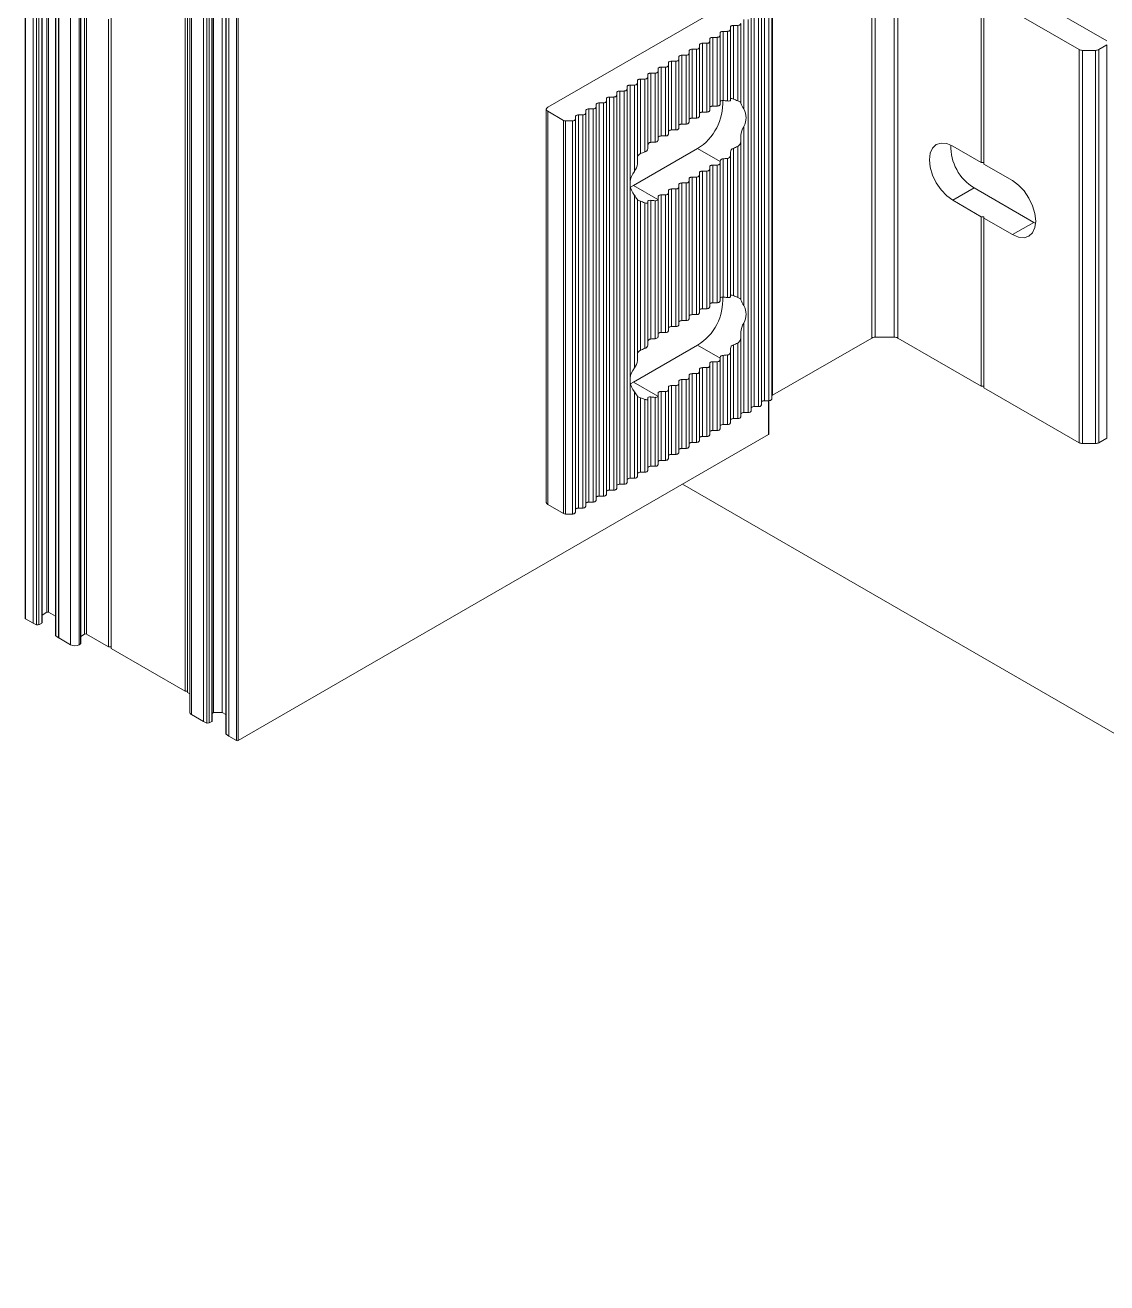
# Model space of a CAD drawing. Header units: millimetres. Extents: x 39 to 459, y 26 to 647.
# Drawn here: x 173.223 to 175.919, y 229.614 to 232.748 of the extents above; entities that cross this region are included whole.
import ezdxf

# ---------------------------------------------------------------- set-up
doc = ezdxf.new("R2010")
doc.units = ezdxf.units.MM
doc.layers.add('ANTET', color=7, linetype='Continuous')

# ---------------------------------------------------------------- blocks, each defined once
blk = doc.blocks.new('Kayıt Montajı')
at = {"color": 7, "linetype": 'Continuous', "lineweight": 15}
for p, q in [((11308.7928, 2138.2372), (11308.7928, 2113.496)), ((11308.7937, 2138.236), (11308.7937, 2113.4948)), ((11308.8467, 2138.2519), (11308.8467, 2113.5107)), ((11308.851, 2138.2519), (11308.851, 2113.5107)), ((11308.8128, 2138.2249), (11308.8128, 2113.4838)), ((11308.813, 2138.2248), (11308.813, 2113.4837)), ((11308.8211, 2138.2209), (11308.8211, 2113.4797)), ((11308.8272, 2138.221), (11308.8272, 2113.4798)), ((11308.834, 2138.2249), (11308.834, 2113.4838)), ((11308.8349, 2113.485), (11308.8349, 2138.2262)), ((11308.8683, 2138.1947), (11308.8683, 2113.4535)), ((11308.8694, 2138.193), (11308.8694, 2113.4519)), ((11308.8762, 2138.1883), (11308.8762, 2113.4471)), ((11308.8764, 2138.1882), (11308.8764, 2113.447)), ((11308.9061, 2138.1711), (11308.9061, 2113.4299)), ((11309.1914, 2138.0553), (11309.1914, 2113.3141)), ((11309.1978, 2138.0517), (11309.1978, 2113.3105)), ((11309.2029, 2138.0033), (11309.2029, 2113.2621)), ((11309.2073, 2137.9972), (11309.2073, 2113.256)), ((11309.237, 2137.98), (11309.237, 2113.2388)), ((11309.2372, 2137.9799), (11309.2372, 2113.2387)), ((11309.2582, 2137.98), (11309.2582, 2113.2388)), ((11309.2591, 2113.2401), (11309.2591, 2137.9812)), ((11309.2625, 2138.0021), (11309.2625, 2113.2609)), ((11309.2837, 2138.0021), (11309.2837, 2113.2609)), ((11309.2454, 2137.976), (11309.2454, 2113.2348)), ((11309.2515, 2137.9761), (11309.2515, 2113.2349)), ((11309.2926, 2137.9498), (11309.2926, 2113.2086)), ((11309.2936, 2137.9481), (11309.2936, 2113.2069)), ((11309.3005, 2137.9434), (11309.3005, 2113.2022)), ((11309.3007, 2137.9433), (11309.3007, 2113.2021)), ((11309.3198, 2137.9323), (11309.3198, 2113.1911)), ((11309.324, 2137.9323), (11309.324, 2113.1911)), ((11310.9387, 2115.2521), (11311.4888, 2114.9345)), ((11310.8574, 2115.2092), (11310.0951, 2114.7692)), ((11310.9027, 2115.1742), (11310.9027, 2114.1943)), ((11310.9112, 2115.1762), (11310.9112, 2114.1963)), ((11310.9591, 2115.1762), (11310.9591, 2114.1963)), ((11310.9676, 2115.1742), (11310.9676, 2114.1943)), ((11311.1759, 2115.0539), (11311.1759, 2114.6313)), ((11311.1823, 2115.0502), (11311.4195, 2114.9133)), ((11311.1823, 2115.0502), (11311.1823, 2114.6277)), ((11308.9314, 2113.4329), (11308.9314, 2115.0118)), ((11310.6095, 2115.0031), (11310.6095, 2114.0233)), ((11310.6203, 2115.0031), (11310.6203, 2114.0233)), ((11310.6278, 2115.0074), (11310.6278, 2114.0276)), ((11310.6353, 2115.018), (11310.6353, 2114.0381)), ((11310.646, 2115.018), (11310.646, 2114.0381)), ((11310.6535, 2115.0223), (11310.6535, 2114.0425)), ((11310.6557, 2115.0316), (11310.6557, 2114.0517)), ((11309.0005, 2114.9885), (11309.0005, 2113.4244)), ((11309.0069, 2114.9919), (11309.0069, 2113.4207)), ((11310.558, 2114.9734), (11310.5687, 2114.9734)), ((11310.558, 2114.9734), (11310.558, 2114.7898)), ((11310.5687, 2114.9734), (11310.5687, 2114.7853)), ((11310.5762, 2114.9777), (11310.5762, 2114.7812)), ((11310.5837, 2114.9882), (11310.5837, 2114.7654)), ((11310.5945, 2114.9882), (11310.5945, 2114.0084)), ((11310.602, 2114.9926), (11310.602, 2114.0127)), ((11310.5065, 2114.9436), (11310.5172, 2114.9436)), ((11310.5065, 2114.9436), (11310.5065, 2114.7722)), ((11310.5172, 2114.9436), (11310.5172, 2114.7722)), ((11310.5247, 2114.948), (11310.5247, 2114.9542)), ((11310.5247, 2114.948), (11310.5247, 2114.7765)), ((11310.5322, 2114.9585), (11310.543, 2114.9585)), ((11310.5322, 2114.9585), (11310.5322, 2114.7863)), ((11310.543, 2114.9585), (11310.543, 2114.7851)), ((11310.5505, 2114.9628), (11310.5505, 2114.969)), ((11310.5505, 2114.9628), (11310.5505, 2114.7868)), ((11310.4475, 2114.9034), (11310.4475, 2114.9096)), ((11310.455, 2114.9139), (11310.4657, 2114.9139)), ((11310.455, 2114.9139), (11310.455, 2114.7424)), ((11310.4657, 2114.9139), (11310.4657, 2114.7424)), ((11310.4732, 2114.9182), (11310.4732, 2114.9244)), ((11310.4732, 2114.9182), (11310.4732, 2114.7467)), ((11310.4807, 2114.9288), (11310.4915, 2114.9288)), ((11310.4807, 2114.9288), (11310.4807, 2114.7573)), ((11310.4915, 2114.9288), (11310.4915, 2114.7573)), ((11310.499, 2114.9331), (11310.499, 2114.9393)), ((11310.499, 2114.9331), (11310.499, 2114.7616)), ((11311.4195, 2114.9133), (11311.4195, 2113.9334)), ((11311.428, 2114.9112), (11311.4605, 2114.9112)), ((11311.428, 2114.9112), (11311.428, 2113.9314)), ((11311.4605, 2114.9112), (11311.4605, 2113.9314)), ((11311.469, 2114.9133), (11311.4888, 2114.9247)), ((11311.469, 2114.9133), (11311.469, 2113.9334)), ((11311.4888, 2114.9247), (11311.4888, 2113.9449)), ((11310.3959, 2114.8736), (11310.3959, 2114.8798)), ((11310.4034, 2114.8842), (11310.4142, 2114.8842)), ((11310.4034, 2114.8842), (11310.4034, 2114.7127)), ((11310.4142, 2114.8842), (11310.4142, 2114.7127)), ((11310.4217, 2114.8885), (11310.4217, 2114.8947)), ((11310.4217, 2114.8885), (11310.4217, 2114.717)), ((11310.4292, 2114.899), (11310.44, 2114.899)), ((11310.4292, 2114.899), (11310.4292, 2114.7275)), ((11310.44, 2114.899), (11310.44, 2114.7275)), ((11310.4475, 2114.9034), (11310.4475, 2114.7319)), ((11310.3444, 2114.8439), (11310.3444, 2114.8501)), ((11310.3519, 2114.8544), (11310.3627, 2114.8544)), ((11310.3519, 2114.8544), (11310.3519, 2114.6816)), ((11310.3627, 2114.8544), (11310.3627, 2114.6825)), ((11310.3702, 2114.8587), (11310.3702, 2114.865)), ((11310.3702, 2114.8587), (11310.3702, 2114.6873)), ((11310.3777, 2114.8693), (11310.3884, 2114.8693)), ((11310.3777, 2114.8693), (11310.3777, 2114.6978)), ((11310.3884, 2114.8693), (11310.3884, 2114.6978)), ((11310.3959, 2114.8736), (11310.3959, 2114.7021)), ((11310.2929, 2114.8141), (11310.2929, 2114.8203)), ((11310.2929, 2114.8141), (11310.2929, 2113.8343)), ((11310.3004, 2114.8247), (11310.3112, 2114.8247)), ((11310.3004, 2114.8247), (11310.3004, 2114.5839)), ((11310.3112, 2114.8247), (11310.3112, 2114.6096)), ((11310.3187, 2114.829), (11310.3187, 2114.8352)), ((11310.3187, 2114.829), (11310.3187, 2114.6285)), ((11310.3262, 2114.8395), (11310.3369, 2114.8395)), ((11310.3262, 2114.8395), (11310.3262, 2114.6537)), ((11310.3369, 2114.8395), (11310.3369, 2114.6578)), ((11310.3444, 2114.8439), (11310.3444, 2114.6665)), ((11310.2414, 2114.7844), (11310.2414, 2114.7906)), ((11310.2414, 2114.7844), (11310.2414, 2113.8045)), ((11310.2489, 2114.7949), (11310.2597, 2114.7949)), ((11310.2489, 2114.7949), (11310.2489, 2113.8151)), ((11310.2597, 2114.7949), (11310.2597, 2113.8151)), ((11310.2672, 2114.7993), (11310.2672, 2114.8055)), ((11310.2672, 2114.7993), (11310.2672, 2113.8194)), ((11310.2747, 2114.8098), (11310.2854, 2114.8098)), ((11310.2747, 2114.8098), (11310.2747, 2113.83)), ((11310.2854, 2114.8098), (11310.2854, 2113.83)), ((11310.0916, 2114.7643), (11310.0916, 2113.7844)), ((11310.0951, 2114.7594), (11310.1344, 2114.7367)), ((11310.0951, 2114.7594), (11310.0951, 2113.7795)), ((11310.1899, 2114.7547), (11310.1899, 2114.7609)), ((11310.1899, 2114.7547), (11310.1899, 2113.7748)), ((11310.1974, 2114.7652), (11310.2081, 2114.7652)), ((11310.1974, 2114.7652), (11310.1974, 2113.7853)), ((11310.2081, 2114.7652), (11310.2081, 2113.7853)), ((11310.2156, 2114.7695), (11310.2156, 2114.7757)), ((11310.2156, 2114.7695), (11310.2156, 2113.7897)), ((11310.2231, 2114.7801), (11310.2339, 2114.7801)), ((11310.2231, 2114.7801), (11310.2231, 2113.8002)), ((11310.2339, 2114.7801), (11310.2339, 2113.8002)), ((11310.4915, 2114.7573), (11310.4807, 2114.7573)), ((11310.5172, 2114.7722), (11310.5065, 2114.7722)), ((11310.5762, 2114.7812), (11310.5762, 2114.7793)), ((11310.1344, 2114.7367), (11310.1344, 2113.7569)), ((11310.1397, 2114.7355), (11310.1566, 2114.7355)), ((11310.1397, 2114.7355), (11310.1397, 2113.7556)), ((11310.1566, 2114.7355), (11310.1566, 2113.7556)), ((11310.1641, 2114.7398), (11310.1641, 2114.746)), ((11310.1641, 2114.7398), (11310.1641, 2113.7599)), ((11310.1716, 2114.7503), (11310.1824, 2114.7503)), ((11310.1716, 2114.7503), (11310.1716, 2113.7705)), ((11310.1824, 2114.7503), (11310.1824, 2113.7705)), ((11310.44, 2114.7275), (11310.4292, 2114.7275)), ((11310.4657, 2114.7424), (11310.455, 2114.7424)), ((11310.5837, 2114.7212), (11310.5837, 2114.2754)), ((11310.3884, 2114.6978), (11310.3777, 2114.6978)), ((11310.4142, 2114.7127), (11310.4034, 2114.7127)), ((11310.5762, 2114.6986), (11310.5762, 2114.6842)), ((11310.4685, 2114.6663), (11310.3094, 2114.5744)), ((11310.5247, 2114.6338), (11310.4685, 2114.6663)), ((11310.558, 2114.667), (11310.558, 2114.2999)), ((11310.5687, 2114.6715), (11310.5687, 2114.2953)), ((11310.5762, 2114.6842), (11310.5762, 2114.2913)), ((11311.1049, 2114.6724), (11311.1759, 2114.6313)), ((11310.5247, 2114.6338), (11310.5247, 2114.6295)), ((11310.5247, 2114.6295), (11310.5247, 2114.2866)), ((11310.5322, 2114.6408), (11310.5322, 2114.2963)), ((11310.543, 2114.642), (11310.543, 2114.2952)), ((11310.5505, 2114.6489), (11310.5505, 2114.2969)), ((11311.1759, 2114.6313), (11311.1823, 2114.6313)), ((11311.1823, 2114.6277), (11311.2534, 2114.5866)), ((11310.4657, 2114.5954), (11310.455, 2114.5954)), ((11310.455, 2114.5954), (11310.455, 2114.2525)), ((11310.4657, 2114.5954), (11310.4657, 2114.2525)), ((11310.4732, 2114.606), (11310.4732, 2114.5998)), ((11310.4732, 2114.5998), (11310.4732, 2114.2568)), ((11310.4915, 2114.6103), (11310.4807, 2114.6103)), ((11310.4807, 2114.6103), (11310.4807, 2114.2674)), ((11310.4915, 2114.6103), (11310.4915, 2114.2674)), ((11310.499, 2114.6208), (11310.499, 2114.6146)), ((11310.499, 2114.6146), (11310.499, 2114.2717)), ((11310.5172, 2114.6252), (11310.5065, 2114.6252)), ((11310.5065, 2114.6252), (11310.5065, 2114.2822)), ((11310.5172, 2114.6252), (11310.5172, 2114.2822)), ((11310.3004, 2114.5755), (11310.3004, 2114.094)), ((11310.3094, 2114.5744), (11310.3012, 2114.5703)), ((11310.37, 2114.5394), (11310.3094, 2114.5744)), ((11310.4142, 2114.5657), (11310.4034, 2114.5657)), ((11310.4034, 2114.5657), (11310.4034, 2114.2228)), ((11310.4142, 2114.5657), (11310.4142, 2114.2228)), ((11310.4217, 2114.5762), (11310.4217, 2114.57)), ((11310.4217, 2114.57), (11310.4217, 2114.2271)), ((11310.44, 2114.5806), (11310.4292, 2114.5806)), ((11310.4292, 2114.5806), (11310.4292, 2114.2376)), ((11310.44, 2114.5806), (11310.44, 2114.2376)), ((11310.4475, 2114.5911), (11310.4475, 2114.5849)), ((11310.4475, 2114.5849), (11310.4475, 2114.242)), ((11311.1579, 2114.5683), (11311.1049, 2114.5376)), ((11311.3064, 2114.4825), (11311.1579, 2114.5683)), ((11310.3112, 2114.5499), (11310.3112, 2114.1196)), ((11310.3187, 2114.5396), (11310.3187, 2114.1386)), ((11310.3262, 2114.5354), (11310.3262, 2114.1638)), ((11310.3444, 2114.5352), (11310.3444, 2114.5313)), ((11310.3519, 2114.5373), (11310.3519, 2114.1917)), ((11310.3627, 2114.5364), (11310.3627, 2114.1926)), ((11310.3702, 2114.5465), (11310.3702, 2114.5403)), ((11310.3702, 2114.5403), (11310.3702, 2114.1973)), ((11310.3884, 2114.5508), (11310.3777, 2114.5508)), ((11310.3777, 2114.5508), (11310.3777, 2114.2079)), ((11310.3884, 2114.5508), (11310.3884, 2114.2079)), ((11310.3959, 2114.5614), (11310.3959, 2114.5552)), ((11310.3959, 2114.5552), (11310.3959, 2114.2122)), ((11311.1049, 2114.5376), (11311.1759, 2114.4966)), ((11310.3369, 2114.5313), (11310.3369, 2114.1679)), ((11310.3444, 2114.5313), (11310.3444, 2114.1766)), ((11311.1759, 2114.4966), (11311.1759, 2114.0741)), ((11311.1759, 2114.4966), (11311.1823, 2114.4966)), ((11311.1823, 2114.4929), (11311.1823, 2114.4966)), ((11311.1823, 2114.4929), (11311.1823, 2114.0704)), ((11311.1823, 2114.4929), (11311.2534, 2114.4519)), ((11311.3064, 2114.4825), (11311.2534, 2114.4519)), ((11311.3115, 2114.4799), (11311.3064, 2114.4825)), ((11310.5172, 2114.2822), (11310.5065, 2114.2822)), ((11310.5762, 2114.2894), (11310.5762, 2114.2913)), ((11310.4657, 2114.2525), (11310.455, 2114.2525)), ((11310.4915, 2114.2674), (11310.4807, 2114.2674)), ((11310.4142, 2114.2228), (11310.4034, 2114.2228)), ((11310.44, 2114.2376), (11310.4292, 2114.2376)), ((11310.5837, 2114.2313), (11310.5837, 2114.0084)), ((11310.3884, 2114.2079), (11310.3777, 2114.2079)), ((11310.5762, 2114.1943), (11310.5762, 2114.2087)), ((11310.5762, 2114.1943), (11310.5762, 2113.9978)), ((11310.9027, 2114.1943), (11310.6557, 2114.0517)), ((11310.9112, 2114.1963), (11310.9591, 2114.1963)), ((11310.9676, 2114.1943), (11311.1759, 2114.0741)), ((11310.4685, 2114.1763), (11310.3094, 2114.0845)), ((11310.5247, 2114.1439), (11310.4685, 2114.1763)), ((11310.5505, 2114.159), (11310.5505, 2113.983)), ((11310.558, 2114.1771), (11310.558, 2113.9935)), ((11310.5687, 2114.1816), (11310.5687, 2113.9935)), ((11310.499, 2114.1309), (11310.499, 2114.1247)), ((11310.499, 2114.1247), (11310.499, 2113.9532)), ((11310.5172, 2114.1353), (11310.5065, 2114.1353)), ((11310.5065, 2114.1353), (11310.5065, 2113.9638)), ((11310.5172, 2114.1353), (11310.5172, 2113.9638)), ((11310.5247, 2114.1439), (11310.5247, 2114.1396)), ((11310.5247, 2114.1396), (11310.5247, 2113.9681)), ((11310.5322, 2114.1509), (11310.5322, 2113.9787)), ((11310.543, 2114.1521), (11310.543, 2113.9787)), ((11310.4475, 2114.1012), (11310.4475, 2114.095)), ((11310.4475, 2114.095), (11310.4475, 2113.9235)), ((11310.4657, 2114.1055), (11310.455, 2114.1055)), ((11310.455, 2114.1055), (11310.455, 2113.934)), ((11310.4657, 2114.1055), (11310.4657, 2113.934)), ((11310.4732, 2114.1161), (11310.4732, 2114.1098)), ((11310.4732, 2114.1098), (11310.4732, 2113.9384)), ((11310.4915, 2114.1204), (11310.4807, 2114.1204)), ((11310.4807, 2114.1204), (11310.4807, 2113.9489)), ((11310.4915, 2114.1204), (11310.4915, 2113.9489)), ((11310.3004, 2114.0856), (11310.3004, 2113.8448)), ((11310.3012, 2114.0804), (11310.3094, 2114.0845)), ((11310.37, 2114.0495), (11310.3094, 2114.0845)), ((11310.3959, 2114.0714), (11310.3959, 2114.0652)), ((11310.3959, 2114.0652), (11310.3959, 2113.8938)), ((11310.4142, 2114.0758), (11310.4034, 2114.0758)), ((11310.4034, 2114.0758), (11310.4034, 2113.9043)), ((11310.4142, 2114.0758), (11310.4142, 2113.9043)), ((11310.4217, 2114.0863), (11310.4217, 2114.0801)), ((11310.4217, 2114.0801), (11310.4217, 2113.9086)), ((11310.44, 2114.0906), (11310.4292, 2114.0906)), ((11310.4292, 2114.0906), (11310.4292, 2113.9192)), ((11310.44, 2114.0906), (11310.44, 2113.9192)), ((11311.1823, 2114.0741), (11311.1759, 2114.0741)), ((11311.1823, 2114.0704), (11311.4195, 2113.9334)), ((11310.3112, 2114.0599), (11310.3112, 2113.8448)), ((11310.3187, 2114.0496), (11310.3187, 2113.8492)), ((11310.3262, 2114.0455), (11310.3262, 2113.8597)), ((11310.3369, 2114.0414), (11310.3369, 2113.8597)), ((11310.3444, 2114.0414), (11310.3444, 2114.0453)), ((11310.3444, 2114.0414), (11310.3444, 2113.864)), ((11310.3519, 2114.0474), (11310.3519, 2113.8746)), ((11310.3627, 2114.0464), (11310.3627, 2113.8746)), ((11310.3702, 2114.0566), (11310.3702, 2114.0504)), ((11310.3702, 2114.0504), (11310.3702, 2113.8789)), ((11310.3884, 2114.0609), (11310.3777, 2114.0609)), ((11310.3777, 2114.0609), (11310.3777, 2113.8894)), ((11310.3884, 2114.0609), (11310.3884, 2113.8894)), ((11310.6353, 2114.0381), (11310.646, 2114.0381)), ((11310.6465, 2113.9552), (11310.6465, 2114.0381)), ((11310.5837, 2114.0084), (11310.5945, 2114.0084)), ((11310.6095, 2114.0233), (11310.6203, 2114.0233)), ((11310.5322, 2113.9787), (11310.543, 2113.9787)), ((11310.558, 2113.9935), (11310.5687, 2113.9935)), ((11309.324, 2113.1911), (11310.6456, 2113.954)), ((11310.4807, 2113.9489), (11310.4915, 2113.9489)), ((11310.5065, 2113.9638), (11310.5172, 2113.9638)), ((11311.469, 2113.9334), (11311.4888, 2113.9449)), ((11310.4292, 2113.9192), (11310.44, 2113.9192)), ((11310.455, 2113.934), (11310.4657, 2113.934)), ((11311.428, 2113.9314), (11311.4605, 2113.9314)), ((11310.3519, 2113.8746), (11310.3627, 2113.8746)), ((11310.3777, 2113.8894), (11310.3884, 2113.8894)), ((11310.4034, 2113.9043), (11310.4142, 2113.9043)), ((11310.3004, 2113.8448), (11310.3112, 2113.8448)), ((11310.3262, 2113.8597), (11310.3369, 2113.8597)), ((11310.2489, 2113.8151), (11310.2597, 2113.8151)), ((11310.2747, 2113.83), (11310.2854, 2113.83)), ((11310.4313, 2113.8303), (11313.8797, 2111.8395)), ((11310.1974, 2113.7853), (11310.2081, 2113.7853)), ((11310.2231, 2113.8002), (11310.2339, 2113.8002)), ((11310.0951, 2113.7795), (11310.1344, 2113.7569)), ((11310.1397, 2113.7556), (11310.1566, 2113.7556)), ((11310.1716, 2113.7705), (11310.1824, 2113.7705)), ((11308.8349, 2113.5039), (11308.8467, 2113.5107)), ((11308.851, 2113.5107), (11308.8683, 2113.5007)), ((11308.7937, 2113.4948), (11308.8128, 2113.4838)), ((11308.813, 2113.4837), (11308.8211, 2113.4797)), ((11308.8272, 2113.4798), (11308.834, 2113.4838)), ((11308.8694, 2113.4519), (11308.8762, 2113.4471)), ((11308.8764, 2113.447), (11308.9061, 2113.4299)), ((11308.9314, 2113.4506), (11308.9411, 2113.4562)), ((11308.9454, 2113.4562), (11309.0005, 2113.4244)), ((11308.9273, 2113.4299), (11308.9305, 2113.4317)), ((11309.0005, 2113.4244), (11309.0069, 2113.4244)), ((11309.0069, 2113.4207), (11309.1914, 2113.3141)), ((11309.1914, 2113.3141), (11309.1978, 2113.3141)), ((11309.1978, 2113.3105), (11309.2029, 2113.3075)), ((11309.2073, 2113.256), (11309.237, 2113.2388)), ((11309.2591, 2113.2589), (11309.2625, 2113.2609)), ((11309.2625, 2113.2609), (11309.2837, 2113.2609)), ((11309.2837, 2113.2609), (11309.2926, 2113.2558)), ((11309.2372, 2113.2387), (11309.2454, 2113.2348)), ((11309.2515, 2113.2349), (11309.2582, 2113.2388)), ((11309.2936, 2113.2069), (11309.3005, 2113.2022)), ((11309.3007, 2113.2021), (11309.3198, 2113.1911))]:
    blk.add_line(p, q, dxfattribs=at)
at = {"color": 8, "linetype": 'Continuous', "lineweight": 15}
for p, q in [((11308.9273, 2115.0118), (11308.9273, 2113.4299)), ((11308.9305, 2115.0118), (11308.9305, 2113.4317)), ((11308.9411, 2115.0154), (11308.9411, 2113.4562)), ((11308.9454, 2115.0179), (11308.9454, 2113.4562)), ((11310.6456, 2114.0381), (11310.6456, 2113.954))]:
    blk.add_line(p, q, dxfattribs=at)
at = {"color": 7, "linetype": 'Continuous', "lineweight": 15, "flags": 128}
for points in [[(11310.5505, 2114.969), (11310.5506, 2114.9699), (11310.5511, 2114.9707), (11310.5518, 2114.9714), (11310.5527, 2114.9721), (11310.5538, 2114.9726), (11310.5551, 2114.973), (11310.5565, 2114.9733), (11310.558, 2114.9734)], [(11310.5687, 2114.9734), (11310.5702, 2114.9735), (11310.5716, 2114.9737), (11310.5729, 2114.9741), (11310.574, 2114.9746), (11310.575, 2114.9753), (11310.5757, 2114.976), (11310.5761, 2114.9769), (11310.5762, 2114.9777)], [(11310.499, 2114.9393), (11310.4991, 2114.9401), (11310.4995, 2114.941), (11310.5002, 2114.9417), (11310.5012, 2114.9424), (11310.5023, 2114.9429), (11310.5036, 2114.9433), (11310.505, 2114.9435), (11310.5065, 2114.9436)], [(11310.5172, 2114.9436), (11310.5187, 2114.9437), (11310.5201, 2114.944), (11310.5214, 2114.9444), (11310.5225, 2114.9449), (11310.5235, 2114.9456), (11310.5242, 2114.9463), (11310.5246, 2114.9471), (11310.5247, 2114.948)], [(11310.5247, 2114.9542), (11310.5249, 2114.955), (11310.5253, 2114.9558), (11310.526, 2114.9566), (11310.5269, 2114.9572), (11310.5281, 2114.9578), (11310.5294, 2114.9582), (11310.5308, 2114.9584), (11310.5322, 2114.9585)], [(11310.543, 2114.9585), (11310.5445, 2114.9586), (11310.5459, 2114.9588), (11310.5472, 2114.9592), (11310.5483, 2114.9598), (11310.5492, 2114.9604), (11310.5499, 2114.9612), (11310.5503, 2114.962), (11310.5505, 2114.9628)], [(11310.4475, 2114.9096), (11310.4476, 2114.9104), (11310.448, 2114.9112), (11310.4487, 2114.912), (11310.4497, 2114.9126), (11310.4508, 2114.9132), (11310.4521, 2114.9136), (11310.4535, 2114.9138), (11310.455, 2114.9139)], [(11310.4657, 2114.9139), (11310.4672, 2114.914), (11310.4686, 2114.9142), (11310.4699, 2114.9146), (11310.471, 2114.9152), (11310.472, 2114.9158), (11310.4726, 2114.9166), (11310.4731, 2114.9174), (11310.4732, 2114.9182)], [(11310.4732, 2114.9244), (11310.4734, 2114.9253), (11310.4738, 2114.9261), (11310.4745, 2114.9268), (11310.4754, 2114.9275), (11310.4765, 2114.928), (11310.4778, 2114.9284), (11310.4793, 2114.9287), (11310.4807, 2114.9288)], [(11310.4915, 2114.9288), (11310.4929, 2114.9288), (11310.4943, 2114.9291), (11310.4956, 2114.9295), (11310.4968, 2114.93), (11310.4977, 2114.9307), (11310.4984, 2114.9314), (11310.4988, 2114.9322), (11310.499, 2114.9331)], [(11310.3959, 2114.8798), (11310.3961, 2114.8807), (11310.3965, 2114.8815), (11310.3972, 2114.8822), (11310.3981, 2114.8829), (11310.3993, 2114.8834), (11310.4006, 2114.8838), (11310.402, 2114.8841), (11310.4034, 2114.8842)], [(11310.4142, 2114.8842), (11310.4157, 2114.8842), (11310.4171, 2114.8845), (11310.4184, 2114.8849), (11310.4195, 2114.8854), (11310.4204, 2114.8861), (11310.4211, 2114.8868), (11310.4216, 2114.8876), (11310.4217, 2114.8885)], [(11310.4217, 2114.8947), (11310.4218, 2114.8955), (11310.4223, 2114.8963), (11310.423, 2114.8971), (11310.4239, 2114.8978), (11310.425, 2114.8983), (11310.4263, 2114.8987), (11310.4277, 2114.8989), (11310.4292, 2114.899)], [(11310.44, 2114.899), (11310.4414, 2114.8991), (11310.4428, 2114.8994), (11310.4441, 2114.8998), (11310.4453, 2114.9003), (11310.4462, 2114.9009), (11310.4469, 2114.9017), (11310.4473, 2114.9025), (11310.4475, 2114.9034)], [(11310.3444, 2114.8501), (11310.3446, 2114.8509), (11310.345, 2114.8517), (11310.3457, 2114.8525), (11310.3466, 2114.8531), (11310.3478, 2114.8537), (11310.3491, 2114.8541), (11310.3505, 2114.8543), (11310.3519, 2114.8544)], [(11310.3627, 2114.8544), (11310.3641, 2114.8545), (11310.3656, 2114.8547), (11310.3669, 2114.8551), (11310.368, 2114.8557), (11310.3689, 2114.8563), (11310.3696, 2114.8571), (11310.37, 2114.8579), (11310.3702, 2114.8587)], [(11310.3702, 2114.865), (11310.3703, 2114.8658), (11310.3708, 2114.8666), (11310.3715, 2114.8674), (11310.3724, 2114.868), (11310.3735, 2114.8686), (11310.3748, 2114.869), (11310.3762, 2114.8692), (11310.3777, 2114.8693)], [(11310.3884, 2114.8693), (11310.3899, 2114.8694), (11310.3913, 2114.8696), (11310.3926, 2114.87), (11310.3937, 2114.8706), (11310.3947, 2114.8712), (11310.3954, 2114.872), (11310.3958, 2114.8728), (11310.3959, 2114.8736)], [(11310.2854, 2114.8098), (11310.2869, 2114.8099), (11310.2883, 2114.8101), (11310.2896, 2114.8105), (11310.2907, 2114.8111), (11310.2917, 2114.8117), (11310.2923, 2114.8125), (11310.2928, 2114.8133), (11310.2929, 2114.8141)], [(11310.2929, 2114.8203), (11310.2931, 2114.8212), (11310.2935, 2114.822), (11310.2942, 2114.8228), (11310.2951, 2114.8234), (11310.2962, 2114.8239), (11310.2975, 2114.8243), (11310.299, 2114.8246), (11310.3004, 2114.8247)], [(11310.3112, 2114.8247), (11310.3126, 2114.8248), (11310.314, 2114.825), (11310.3153, 2114.8254), (11310.3165, 2114.8259), (11310.3174, 2114.8266), (11310.3181, 2114.8273), (11310.3185, 2114.8282), (11310.3187, 2114.829)], [(11310.3187, 2114.8352), (11310.3188, 2114.8361), (11310.3192, 2114.8369), (11310.3199, 2114.8376), (11310.3209, 2114.8383), (11310.322, 2114.8388), (11310.3233, 2114.8392), (11310.3247, 2114.8395), (11310.3262, 2114.8395)], [(11310.3369, 2114.8395), (11310.3384, 2114.8396), (11310.3398, 2114.8399), (11310.3411, 2114.8403), (11310.3422, 2114.8408), (11310.3432, 2114.8415), (11310.3439, 2114.8422), (11310.3443, 2114.843), (11310.3444, 2114.8439)], [(11310.2339, 2114.7801), (11310.2354, 2114.7802), (11310.2368, 2114.7804), (11310.2381, 2114.7808), (11310.2392, 2114.7813), (11310.2401, 2114.782), (11310.2408, 2114.7827), (11310.2413, 2114.7836), (11310.2414, 2114.7844)], [(11310.2414, 2114.7906), (11310.2415, 2114.7915), (11310.242, 2114.7923), (11310.2427, 2114.793), (11310.2436, 2114.7937), (11310.2447, 2114.7942), (11310.246, 2114.7946), (11310.2474, 2114.7949), (11310.2489, 2114.7949)], [(11310.2597, 2114.7949), (11310.2611, 2114.795), (11310.2625, 2114.7953), (11310.2638, 2114.7957), (11310.265, 2114.7962), (11310.2659, 2114.7969), (11310.2666, 2114.7976), (11310.267, 2114.7984), (11310.2672, 2114.7993)], [(11310.2672, 2114.8055), (11310.2673, 2114.8063), (11310.2677, 2114.8071), (11310.2684, 2114.8079), (11310.2694, 2114.8085), (11310.2705, 2114.8091), (11310.2718, 2114.8095), (11310.2732, 2114.8097), (11310.2747, 2114.8098)], [(11310.5247, 2114.7827), (11310.5248, 2114.7832), (11310.5255, 2114.7845), (11310.5269, 2114.7855), (11310.529, 2114.7861), (11310.5314, 2114.7863), (11310.5322, 2114.7863)], [(11310.543, 2114.7851), (11310.5437, 2114.785), (11310.5461, 2114.7849), (11310.5481, 2114.7852), (11310.5497, 2114.7857), (11310.5504, 2114.7865), (11310.5505, 2114.7868)], [(11310.5505, 2114.7904), (11310.5505, 2114.7905), (11310.551, 2114.791), (11310.5522, 2114.7912), (11310.5543, 2114.791), (11310.557, 2114.7902), (11310.558, 2114.7898)], [(11310.1824, 2114.7503), (11310.1838, 2114.7504), (11310.1853, 2114.7507), (11310.1866, 2114.7511), (11310.1877, 2114.7516), (11310.1886, 2114.7523), (11310.1893, 2114.753), (11310.1897, 2114.7538), (11310.1899, 2114.7547)], [(11310.1899, 2114.7609), (11310.19, 2114.7617), (11310.1905, 2114.7625), (11310.1911, 2114.7633), (11310.1921, 2114.7639), (11310.1932, 2114.7645), (11310.1945, 2114.7649), (11310.1959, 2114.7651), (11310.1974, 2114.7652)], [(11310.2081, 2114.7652), (11310.2096, 2114.7653), (11310.211, 2114.7655), (11310.2123, 2114.7659), (11310.2134, 2114.7665), (11310.2144, 2114.7671), (11310.2151, 2114.7679), (11310.2155, 2114.7687), (11310.2156, 2114.7695)], [(11310.2156, 2114.7757), (11310.2158, 2114.7766), (11310.2162, 2114.7774), (11310.2169, 2114.7781), (11310.2178, 2114.7788), (11310.219, 2114.7793), (11310.2203, 2114.7797), (11310.2217, 2114.78), (11310.2231, 2114.7801)], [(11310.4807, 2114.7573), (11310.4793, 2114.7572), (11310.4778, 2114.757), (11310.4765, 2114.7566), (11310.4754, 2114.756), (11310.4745, 2114.7554), (11310.4738, 2114.7546), (11310.4734, 2114.7538), (11310.4732, 2114.753)], [(11310.499, 2114.7616), (11310.4988, 2114.7608), (11310.4984, 2114.76), (11310.4977, 2114.7592), (11310.4968, 2114.7586), (11310.4956, 2114.758), (11310.4943, 2114.7576), (11310.4929, 2114.7574), (11310.4915, 2114.7573)], [(11310.5065, 2114.7722), (11310.505, 2114.7721), (11310.5036, 2114.7718), (11310.5023, 2114.7714), (11310.5012, 2114.7709), (11310.5002, 2114.7702), (11310.4995, 2114.7695), (11310.4991, 2114.7687), (11310.499, 2114.7678)], [(11310.5247, 2114.7765), (11310.5246, 2114.7756), (11310.5242, 2114.7748), (11310.5235, 2114.7741), (11310.5225, 2114.7734), (11310.5214, 2114.7729), (11310.5201, 2114.7725), (11310.5187, 2114.7722), (11310.5172, 2114.7722)], [(11310.1566, 2114.7355), (11310.1581, 2114.7355), (11310.1595, 2114.7358), (11310.1608, 2114.7362), (11310.1619, 2114.7367), (11310.1629, 2114.7374), (11310.1636, 2114.7381), (11310.164, 2114.7389), (11310.1641, 2114.7398)], [(11310.1641, 2114.746), (11310.1643, 2114.7468), (11310.1647, 2114.7477), (11310.1654, 2114.7484), (11310.1663, 2114.7491), (11310.1675, 2114.7496), (11310.1688, 2114.75), (11310.1702, 2114.7502), (11310.1716, 2114.7503)], [(11310.4292, 2114.7275), (11310.4277, 2114.7275), (11310.4263, 2114.7272), (11310.425, 2114.7268), (11310.4239, 2114.7263), (11310.423, 2114.7256), (11310.4223, 2114.7249), (11310.4218, 2114.7241), (11310.4217, 2114.7232)], [(11310.4475, 2114.7319), (11310.4473, 2114.731), (11310.4469, 2114.7302), (11310.4462, 2114.7295), (11310.4453, 2114.7288), (11310.4441, 2114.7283), (11310.4428, 2114.7279), (11310.4414, 2114.7276), (11310.44, 2114.7275)], [(11310.455, 2114.7424), (11310.4535, 2114.7423), (11310.4521, 2114.7421), (11310.4508, 2114.7417), (11310.4497, 2114.7411), (11310.4487, 2114.7405), (11310.448, 2114.7397), (11310.4476, 2114.7389), (11310.4475, 2114.7381)], [(11310.4732, 2114.7467), (11310.4731, 2114.7459), (11310.4726, 2114.7451), (11310.472, 2114.7443), (11310.471, 2114.7437), (11310.4699, 2114.7431), (11310.4686, 2114.7427), (11310.4672, 2114.7425), (11310.4657, 2114.7424)], [(11310.3777, 2114.6978), (11310.3762, 2114.6977), (11310.3748, 2114.6975), (11310.3735, 2114.6971), (11310.3724, 2114.6965), (11310.3715, 2114.6959), (11310.3708, 2114.6951), (11310.3703, 2114.6943), (11310.3702, 2114.6935)], [(11310.3959, 2114.7021), (11310.3958, 2114.7013), (11310.3954, 2114.7005), (11310.3947, 2114.6997), (11310.3937, 2114.6991), (11310.3926, 2114.6985), (11310.3913, 2114.6981), (11310.3899, 2114.6979), (11310.3884, 2114.6978)], [(11310.4034, 2114.7127), (11310.402, 2114.7126), (11310.4006, 2114.7123), (11310.3993, 2114.7119), (11310.3981, 2114.7114), (11310.3972, 2114.7108), (11310.3965, 2114.71), (11310.3961, 2114.7092), (11310.3959, 2114.7083)], [(11310.4217, 2114.717), (11310.4216, 2114.7162), (11310.4211, 2114.7154), (11310.4204, 2114.7146), (11310.4195, 2114.7139), (11310.4184, 2114.7134), (11310.4171, 2114.713), (11310.4157, 2114.7128), (11310.4142, 2114.7127)], [(11310.5505, 2114.6578), (11310.5505, 2114.6548), (11310.5505, 2114.6518), (11310.5505, 2114.6489)], [(11311.1049, 2114.6724), (11311.0898, 2114.6788), (11311.0757, 2114.6802), (11311.0636, 2114.6764), (11311.0543, 2114.6678), (11311.0485, 2114.655), (11311.0465, 2114.6387), (11311.0485, 2114.6201), (11311.0543, 2114.6005), (11311.0636, 2114.5812), (11311.0757, 2114.5635), (11311.0898, 2114.5486), (11311.1049, 2114.5376)], [(11310.5247, 2114.6295), (11310.5246, 2114.6287), (11310.5242, 2114.6279), (11310.5235, 2114.6271), (11310.5225, 2114.6264), (11310.5214, 2114.6259), (11310.5201, 2114.6255), (11310.5187, 2114.6253), (11310.5172, 2114.6252)], [(11310.5247, 2114.6357), (11310.5247, 2114.6348), (11310.5247, 2114.6338)], [(11310.455, 2114.5954), (11310.4535, 2114.5954), (11310.4521, 2114.5951), (11310.4508, 2114.5947), (11310.4497, 2114.5942), (11310.4487, 2114.5935), (11310.448, 2114.5928), (11310.4476, 2114.592), (11310.4475, 2114.5911)], [(11310.4732, 2114.5998), (11310.4731, 2114.5989), (11310.4726, 2114.5981), (11310.472, 2114.5974), (11310.471, 2114.5967), (11310.4699, 2114.5962), (11310.4686, 2114.5958), (11310.4672, 2114.5955), (11310.4657, 2114.5954)], [(11310.4807, 2114.6103), (11310.4793, 2114.6102), (11310.4778, 2114.61), (11310.4765, 2114.6096), (11310.4754, 2114.609), (11310.4745, 2114.6084), (11310.4738, 2114.6076), (11310.4734, 2114.6068), (11310.4732, 2114.606)], [(11310.499, 2114.6146), (11310.4988, 2114.6138), (11310.4984, 2114.613), (11310.4977, 2114.6122), (11310.4968, 2114.6116), (11310.4956, 2114.611), (11310.4943, 2114.6106), (11310.4929, 2114.6104), (11310.4915, 2114.6103)], [(11310.5065, 2114.6252), (11310.505, 2114.6251), (11310.5036, 2114.6248), (11310.5023, 2114.6244), (11310.5012, 2114.6239), (11310.5002, 2114.6233), (11310.4995, 2114.6225), (11310.4991, 2114.6217), (11310.499, 2114.6208)], [(11310.3004, 2114.5755), (11310.3003, 2114.5819), (11310.3004, 2114.5839)], [(11310.4034, 2114.5657), (11310.402, 2114.5656), (11310.4006, 2114.5654), (11310.3993, 2114.565), (11310.3981, 2114.5644), (11310.3972, 2114.5638), (11310.3965, 2114.563), (11310.3961, 2114.5622), (11310.3959, 2114.5614)], [(11310.4217, 2114.57), (11310.4216, 2114.5692), (11310.4211, 2114.5684), (11310.4204, 2114.5676), (11310.4195, 2114.567), (11310.4184, 2114.5664), (11310.4171, 2114.566), (11310.4157, 2114.5658), (11310.4142, 2114.5657)], [(11310.4292, 2114.5806), (11310.4277, 2114.5805), (11310.4263, 2114.5802), (11310.425, 2114.5798), (11310.4239, 2114.5793), (11310.423, 2114.5786), (11310.4223, 2114.5779), (11310.4218, 2114.5771), (11310.4217, 2114.5762)], [(11310.4475, 2114.5849), (11310.4473, 2114.5841), (11310.4469, 2114.5832), (11310.4462, 2114.5825), (11310.4453, 2114.5818), (11310.4441, 2114.5813), (11310.4428, 2114.5809), (11310.4414, 2114.5807), (11310.44, 2114.5806)], [(11311.2534, 2114.4519), (11311.2684, 2114.4455), (11311.2825, 2114.4441), (11311.2946, 2114.4478), (11311.3039, 2114.4564), (11311.3097, 2114.4693), (11311.3117, 2114.4856), (11311.3097, 2114.5042), (11311.3039, 2114.5238), (11311.2946, 2114.5431), (11311.2825, 2114.5608), (11311.2684, 2114.5756), (11311.2534, 2114.5866)], [(11310.3519, 2114.5373), (11310.3504, 2114.5374), (11310.3481, 2114.5373), (11310.3462, 2114.5368), (11310.3449, 2114.5361), (11310.3444, 2114.5352)], [(11310.3777, 2114.5508), (11310.3762, 2114.5507), (11310.3748, 2114.5505), (11310.3735, 2114.5501), (11310.3724, 2114.5496), (11310.3715, 2114.5489), (11310.3708, 2114.5482), (11310.3703, 2114.5473), (11310.3702, 2114.5465)], [(11310.3959, 2114.5552), (11310.3958, 2114.5543), (11310.3954, 2114.5535), (11310.3947, 2114.5528), (11310.3937, 2114.5521), (11310.3926, 2114.5516), (11310.3913, 2114.5512), (11310.3899, 2114.5509), (11310.3884, 2114.5508)], [(11310.3444, 2114.5313), (11310.3443, 2114.5309), (11310.3436, 2114.5304), (11310.342, 2114.5302), (11310.3398, 2114.5305), (11310.3369, 2114.5313)], [(11310.5065, 2114.2822), (11310.505, 2114.2821), (11310.5036, 2114.2819), (11310.5023, 2114.2815), (11310.5012, 2114.281), (11310.5002, 2114.2803), (11310.4995, 2114.2796), (11310.4991, 2114.2787), (11310.499, 2114.2779)], [(11310.5247, 2114.2866), (11310.5246, 2114.2857), (11310.5242, 2114.2849), (11310.5235, 2114.2842), (11310.5225, 2114.2835), (11310.5214, 2114.283), (11310.5201, 2114.2826), (11310.5187, 2114.2823), (11310.5172, 2114.2822)], [(11310.5322, 2114.2963), (11310.5306, 2114.2964), (11310.5283, 2114.296), (11310.5264, 2114.2953), (11310.5252, 2114.2941), (11310.5247, 2114.2927)], [(11310.5505, 2114.2969), (11310.5504, 2114.2964), (11310.5495, 2114.2957), (11310.5479, 2114.2952), (11310.5456, 2114.295), (11310.543, 2114.2951), (11310.543, 2114.2952)], [(11310.558, 2114.2999), (11310.5574, 2114.3001), (11310.555, 2114.3009), (11310.5527, 2114.3013), (11310.5511, 2114.3011), (11310.5505, 2114.3005), (11310.5505, 2114.3005)], [(11310.455, 2114.2525), (11310.4535, 2114.2524), (11310.4521, 2114.2522), (11310.4508, 2114.2518), (11310.4497, 2114.2512), (11310.4487, 2114.2506), (11310.448, 2114.2498), (11310.4476, 2114.249), (11310.4475, 2114.2482)], [(11310.4732, 2114.2568), (11310.4731, 2114.256), (11310.4726, 2114.2552), (11310.472, 2114.2544), (11310.471, 2114.2538), (11310.4699, 2114.2532), (11310.4686, 2114.2528), (11310.4672, 2114.2526), (11310.4657, 2114.2525)], [(11310.4807, 2114.2674), (11310.4793, 2114.2673), (11310.4778, 2114.267), (11310.4765, 2114.2666), (11310.4754, 2114.2661), (11310.4745, 2114.2654), (11310.4738, 2114.2647), (11310.4734, 2114.2639), (11310.4732, 2114.263)], [(11310.499, 2114.2717), (11310.4988, 2114.2708), (11310.4984, 2114.27), (11310.4977, 2114.2693), (11310.4968, 2114.2686), (11310.4956, 2114.2681), (11310.4943, 2114.2677), (11310.4929, 2114.2674), (11310.4915, 2114.2674)], [(11310.4034, 2114.2228), (11310.402, 2114.2227), (11310.4006, 2114.2224), (11310.3993, 2114.222), (11310.3981, 2114.2215), (11310.3972, 2114.2208), (11310.3965, 2114.2201), (11310.3961, 2114.2193), (11310.3959, 2114.2184)], [(11310.4217, 2114.2271), (11310.4216, 2114.2262), (11310.4211, 2114.2254), (11310.4204, 2114.2247), (11310.4195, 2114.224), (11310.4184, 2114.2235), (11310.4171, 2114.2231), (11310.4157, 2114.2228), (11310.4142, 2114.2228)], [(11310.4292, 2114.2376), (11310.4277, 2114.2375), (11310.4263, 2114.2373), (11310.425, 2114.2369), (11310.4239, 2114.2364), (11310.423, 2114.2357), (11310.4223, 2114.235), (11310.4218, 2114.2341), (11310.4217, 2114.2333)], [(11310.4475, 2114.242), (11310.4473, 2114.2411), (11310.4469, 2114.2403), (11310.4462, 2114.2395), (11310.4453, 2114.2389), (11310.4441, 2114.2384), (11310.4428, 2114.238), (11310.4414, 2114.2377), (11310.44, 2114.2376)], [(11310.3777, 2114.2079), (11310.3762, 2114.2078), (11310.3748, 2114.2076), (11310.3735, 2114.2072), (11310.3724, 2114.2066), (11310.3715, 2114.206), (11310.3708, 2114.2052), (11310.3703, 2114.2044), (11310.3702, 2114.2036)], [(11310.3959, 2114.2122), (11310.3958, 2114.2114), (11310.3954, 2114.2106), (11310.3947, 2114.2098), (11310.3937, 2114.2092), (11310.3926, 2114.2086), (11310.3913, 2114.2082), (11310.3899, 2114.208), (11310.3884, 2114.2079)], [(11310.5505, 2114.159), (11310.5505, 2114.1619), (11310.5505, 2114.1649), (11310.5505, 2114.1678)], [(11310.499, 2114.1247), (11310.4988, 2114.1239), (11310.4984, 2114.1231), (11310.4977, 2114.1223), (11310.4968, 2114.1217), (11310.4956, 2114.1211), (11310.4943, 2114.1207), (11310.4929, 2114.1205), (11310.4915, 2114.1204)], [(11310.5065, 2114.1353), (11310.505, 2114.1352), (11310.5036, 2114.1349), (11310.5023, 2114.1345), (11310.5012, 2114.134), (11310.5002, 2114.1333), (11310.4995, 2114.1326), (11310.4991, 2114.1318), (11310.499, 2114.1309)], [(11310.5247, 2114.1396), (11310.5246, 2114.1387), (11310.5242, 2114.1379), (11310.5235, 2114.1372), (11310.5225, 2114.1365), (11310.5214, 2114.136), (11310.5201, 2114.1356), (11310.5187, 2114.1353), (11310.5172, 2114.1353)], [(11310.5247, 2114.1439), (11310.5247, 2114.1448), (11310.5247, 2114.1458)], [(11310.3004, 2114.094), (11310.3003, 2114.0929), (11310.3004, 2114.0856)], [(11310.4475, 2114.095), (11310.4473, 2114.0941), (11310.4469, 2114.0933), (11310.4462, 2114.0926), (11310.4453, 2114.0919), (11310.4441, 2114.0914), (11310.4428, 2114.091), (11310.4414, 2114.0907), (11310.44, 2114.0906)], [(11310.455, 2114.1055), (11310.4535, 2114.1054), (11310.4521, 2114.1052), (11310.4508, 2114.1048), (11310.4497, 2114.1042), (11310.4487, 2114.1036), (11310.448, 2114.1028), (11310.4476, 2114.102), (11310.4475, 2114.1012)], [(11310.4732, 2114.1098), (11310.4731, 2114.109), (11310.4726, 2114.1082), (11310.472, 2114.1074), (11310.471, 2114.1068), (11310.4699, 2114.1062), (11310.4686, 2114.1058), (11310.4672, 2114.1056), (11310.4657, 2114.1055)], [(11310.4807, 2114.1204), (11310.4793, 2114.1203), (11310.4778, 2114.1201), (11310.4765, 2114.1197), (11310.4754, 2114.1191), (11310.4745, 2114.1185), (11310.4738, 2114.1177), (11310.4734, 2114.1169), (11310.4732, 2114.1161)], [(11310.3959, 2114.0652), (11310.3958, 2114.0644), (11310.3954, 2114.0636), (11310.3947, 2114.0628), (11310.3937, 2114.0622), (11310.3926, 2114.0616), (11310.3913, 2114.0612), (11310.3899, 2114.061), (11310.3884, 2114.0609)], [(11310.4034, 2114.0758), (11310.402, 2114.0757), (11310.4006, 2114.0754), (11310.3993, 2114.075), (11310.3981, 2114.0745), (11310.3972, 2114.0739), (11310.3965, 2114.0731), (11310.3961, 2114.0723), (11310.3959, 2114.0714)], [(11310.4217, 2114.0801), (11310.4216, 2114.0793), (11310.4211, 2114.0785), (11310.4204, 2114.0777), (11310.4195, 2114.077), (11310.4184, 2114.0765), (11310.4171, 2114.0761), (11310.4157, 2114.0759), (11310.4142, 2114.0758)], [(11310.4292, 2114.0906), (11310.4277, 2114.0906), (11310.4263, 2114.0903), (11310.425, 2114.0899), (11310.4239, 2114.0894), (11310.423, 2114.0887), (11310.4223, 2114.088), (11310.4218, 2114.0872), (11310.4217, 2114.0863)], [(11310.3369, 2114.0414), (11310.3371, 2114.0413), (11310.3395, 2114.0407), (11310.3418, 2114.0403), (11310.3436, 2114.0405), (11310.3444, 2114.0411), (11310.3444, 2114.0414)], [(11310.3444, 2114.0453), (11310.3445, 2114.0455), (11310.3451, 2114.0464), (11310.3465, 2114.047), (11310.3486, 2114.0474), (11310.3511, 2114.0474), (11310.3519, 2114.0474)], [(11310.3777, 2114.0609), (11310.3762, 2114.0608), (11310.3748, 2114.0606), (11310.3735, 2114.0602), (11310.3724, 2114.0596), (11310.3715, 2114.059), (11310.3708, 2114.0582), (11310.3703, 2114.0574), (11310.3702, 2114.0566)], [(11310.6278, 2114.0338), (11310.6279, 2114.0346), (11310.6283, 2114.0355), (11310.629, 2114.0362), (11310.63, 2114.0369), (11310.6311, 2114.0374), (11310.6324, 2114.0378), (11310.6338, 2114.038), (11310.6353, 2114.0381)], [(11310.646, 2114.0381), (11310.6475, 2114.0382), (11310.6489, 2114.0385), (11310.6502, 2114.0389), (11310.6513, 2114.0394), (11310.6523, 2114.0401), (11310.6529, 2114.0408), (11310.6534, 2114.0416), (11310.6535, 2114.0425)], [(11310.5762, 2114.0041), (11310.5764, 2114.0049), (11310.5768, 2114.0057), (11310.5775, 2114.0065), (11310.5784, 2114.0071), (11310.5796, 2114.0077), (11310.5809, 2114.0081), (11310.5823, 2114.0083), (11310.5837, 2114.0084)], [(11310.5945, 2114.0084), (11310.596, 2114.0085), (11310.5974, 2114.0087), (11310.5987, 2114.0091), (11310.5998, 2114.0097), (11310.6007, 2114.0103), (11310.6014, 2114.0111), (11310.6019, 2114.0119), (11310.602, 2114.0127)], [(11310.602, 2114.0189), (11310.6021, 2114.0198), (11310.6026, 2114.0206), (11310.6033, 2114.0213), (11310.6042, 2114.022), (11310.6053, 2114.0225), (11310.6066, 2114.0229), (11310.608, 2114.0232), (11310.6095, 2114.0233)], [(11310.6203, 2114.0233), (11310.6217, 2114.0233), (11310.6231, 2114.0236), (11310.6244, 2114.024), (11310.6256, 2114.0245), (11310.6265, 2114.0252), (11310.6272, 2114.0259), (11310.6276, 2114.0267), (11310.6278, 2114.0276)], [(11310.5172, 2113.9638), (11310.5187, 2113.9639), (11310.5201, 2113.9641), (11310.5214, 2113.9645), (11310.5225, 2113.965), (11310.5235, 2113.9657), (11310.5242, 2113.9665), (11310.5246, 2113.9673), (11310.5247, 2113.9681)], [(11310.5247, 2113.9743), (11310.5249, 2113.9752), (11310.5253, 2113.976), (11310.526, 2113.9767), (11310.5269, 2113.9774), (11310.5281, 2113.9779), (11310.5294, 2113.9783), (11310.5308, 2113.9786), (11310.5322, 2113.9787)], [(11310.543, 2113.9787), (11310.5445, 2113.9787), (11310.5459, 2113.979), (11310.5472, 2113.9794), (11310.5483, 2113.9799), (11310.5492, 2113.9806), (11310.5499, 2113.9813), (11310.5503, 2113.9821), (11310.5505, 2113.983)], [(11310.5505, 2113.9892), (11310.5506, 2113.99), (11310.5511, 2113.9908), (11310.5518, 2113.9916), (11310.5527, 2113.9923), (11310.5538, 2113.9928), (11310.5551, 2113.9932), (11310.5565, 2113.9934), (11310.558, 2113.9935)], [(11310.5687, 2113.9935), (11310.5702, 2113.9936), (11310.5716, 2113.9938), (11310.5729, 2113.9942), (11310.574, 2113.9948), (11310.575, 2113.9954), (11310.5757, 2113.9962), (11310.5761, 2113.997), (11310.5762, 2113.9978)], [(11310.4657, 2113.934), (11310.4672, 2113.9341), (11310.4686, 2113.9344), (11310.4699, 2113.9348), (11310.471, 2113.9353), (11310.472, 2113.936), (11310.4726, 2113.9367), (11310.4731, 2113.9375), (11310.4732, 2113.9384)], [(11310.4732, 2113.9446), (11310.4734, 2113.9454), (11310.4738, 2113.9462), (11310.4745, 2113.947), (11310.4754, 2113.9476), (11310.4765, 2113.9482), (11310.4778, 2113.9486), (11310.4793, 2113.9488), (11310.4807, 2113.9489)], [(11310.4915, 2113.9489), (11310.4929, 2113.949), (11310.4943, 2113.9492), (11310.4956, 2113.9496), (11310.4968, 2113.9502), (11310.4977, 2113.9508), (11310.4984, 2113.9516), (11310.4988, 2113.9524), (11310.499, 2113.9532)], [(11310.499, 2113.9595), (11310.4991, 2113.9603), (11310.4995, 2113.9611), (11310.5002, 2113.9619), (11310.5012, 2113.9625), (11310.5023, 2113.9631), (11310.5036, 2113.9635), (11310.505, 2113.9637), (11310.5065, 2113.9638)], [(11310.4142, 2113.9043), (11310.4157, 2113.9044), (11310.4171, 2113.9046), (11310.4184, 2113.905), (11310.4195, 2113.9056), (11310.4204, 2113.9062), (11310.4211, 2113.907), (11310.4216, 2113.9078), (11310.4217, 2113.9086)], [(11310.4217, 2113.9148), (11310.4218, 2113.9157), (11310.4223, 2113.9165), (11310.423, 2113.9172), (11310.4239, 2113.9179), (11310.425, 2113.9184), (11310.4263, 2113.9188), (11310.4277, 2113.9191), (11310.4292, 2113.9192)], [(11310.44, 2113.9192), (11310.4414, 2113.9193), (11310.4428, 2113.9195), (11310.4441, 2113.9199), (11310.4453, 2113.9204), (11310.4462, 2113.9211), (11310.4469, 2113.9218), (11310.4473, 2113.9227), (11310.4475, 2113.9235)], [(11310.4475, 2113.9297), (11310.4476, 2113.9306), (11310.448, 2113.9314), (11310.4487, 2113.9321), (11310.4497, 2113.9328), (11310.4508, 2113.9333), (11310.4521, 2113.9337), (11310.4535, 2113.934), (11310.455, 2113.934)], [(11310.3444, 2113.8702), (11310.3446, 2113.8711), (11310.345, 2113.8719), (11310.3457, 2113.8726), (11310.3466, 2113.8733), (11310.3478, 2113.8738), (11310.3491, 2113.8742), (11310.3505, 2113.8745), (11310.3519, 2113.8746)], [(11310.3627, 2113.8746), (11310.3641, 2113.8746), (11310.3656, 2113.8749), (11310.3669, 2113.8753), (11310.368, 2113.8758), (11310.3689, 2113.8765), (11310.3696, 2113.8772), (11310.37, 2113.878), (11310.3702, 2113.8789)], [(11310.3702, 2113.8851), (11310.3703, 2113.8859), (11310.3708, 2113.8868), (11310.3715, 2113.8875), (11310.3724, 2113.8882), (11310.3735, 2113.8887), (11310.3748, 2113.8891), (11310.3762, 2113.8894), (11310.3777, 2113.8894)], [(11310.3884, 2113.8894), (11310.3899, 2113.8895), (11310.3913, 2113.8898), (11310.3926, 2113.8902), (11310.3937, 2113.8907), (11310.3947, 2113.8914), (11310.3954, 2113.8921), (11310.3958, 2113.8929), (11310.3959, 2113.8938)], [(11310.3959, 2113.9), (11310.3961, 2113.9008), (11310.3965, 2113.9016), (11310.3972, 2113.9024), (11310.3981, 2113.903), (11310.3993, 2113.9036), (11310.4006, 2113.904), (11310.402, 2113.9042), (11310.4034, 2113.9043)], [(11310.2929, 2113.8405), (11310.2931, 2113.8413), (11310.2935, 2113.8422), (11310.2942, 2113.8429), (11310.2951, 2113.8436), (11310.2962, 2113.8441), (11310.2975, 2113.8445), (11310.299, 2113.8447), (11310.3004, 2113.8448)], [(11310.3112, 2113.8448), (11310.3126, 2113.8449), (11310.314, 2113.8452), (11310.3153, 2113.8456), (11310.3165, 2113.8461), (11310.3174, 2113.8468), (11310.3181, 2113.8475), (11310.3185, 2113.8483), (11310.3187, 2113.8492)], [(11310.3187, 2113.8554), (11310.3188, 2113.8562), (11310.3192, 2113.857), (11310.3199, 2113.8578), (11310.3209, 2113.8584), (11310.322, 2113.859), (11310.3233, 2113.8594), (11310.3247, 2113.8596), (11310.3262, 2113.8597)], [(11310.3369, 2113.8597), (11310.3384, 2113.8598), (11310.3398, 2113.86), (11310.3411, 2113.8604), (11310.3422, 2113.861), (11310.3432, 2113.8616), (11310.3439, 2113.8624), (11310.3443, 2113.8632), (11310.3444, 2113.864)], [(11310.2414, 2113.8108), (11310.2415, 2113.8116), (11310.242, 2113.8124), (11310.2427, 2113.8132), (11310.2436, 2113.8138), (11310.2447, 2113.8144), (11310.246, 2113.8148), (11310.2474, 2113.815), (11310.2489, 2113.8151)], [(11310.2597, 2113.8151), (11310.2611, 2113.8152), (11310.2625, 2113.8154), (11310.2638, 2113.8158), (11310.265, 2113.8164), (11310.2659, 2113.817), (11310.2666, 2113.8178), (11310.267, 2113.8186), (11310.2672, 2113.8194)], [(11310.2672, 2113.8256), (11310.2673, 2113.8265), (11310.2677, 2113.8273), (11310.2684, 2113.828), (11310.2694, 2113.8287), (11310.2705, 2113.8292), (11310.2718, 2113.8296), (11310.2732, 2113.8299), (11310.2747, 2113.83)], [(11310.2854, 2113.83), (11310.2869, 2113.83), (11310.2883, 2113.8303), (11310.2896, 2113.8307), (11310.2907, 2113.8312), (11310.2917, 2113.8319), (11310.2923, 2113.8326), (11310.2928, 2113.8334), (11310.2929, 2113.8343)], [(11310.1899, 2113.781), (11310.19, 2113.7819), (11310.1905, 2113.7827), (11310.1911, 2113.7834), (11310.1921, 2113.7841), (11310.1932, 2113.7846), (11310.1945, 2113.785), (11310.1959, 2113.7853), (11310.1974, 2113.7853)], [(11310.2081, 2113.7853), (11310.2096, 2113.7854), (11310.211, 2113.7857), (11310.2123, 2113.7861), (11310.2134, 2113.7866), (11310.2144, 2113.7873), (11310.2151, 2113.788), (11310.2155, 2113.7888), (11310.2156, 2113.7897)], [(11310.2156, 2113.7959), (11310.2158, 2113.7967), (11310.2162, 2113.7975), (11310.2169, 2113.7983), (11310.2178, 2113.7989), (11310.219, 2113.7995), (11310.2203, 2113.7999), (11310.2217, 2113.8001), (11310.2231, 2113.8002)], [(11310.2339, 2113.8002), (11310.2354, 2113.8003), (11310.2368, 2113.8005), (11310.2381, 2113.8009), (11310.2392, 2113.8015), (11310.2401, 2113.8021), (11310.2408, 2113.8029), (11310.2413, 2113.8037), (11310.2414, 2113.8045)], [(11310.1566, 2113.7556), (11310.1581, 2113.7557), (11310.1595, 2113.7559), (11310.1608, 2113.7563), (11310.1619, 2113.7569), (11310.1629, 2113.7575), (11310.1636, 2113.7583), (11310.164, 2113.7591), (11310.1641, 2113.7599)], [(11310.1641, 2113.7661), (11310.1643, 2113.767), (11310.1647, 2113.7678), (11310.1654, 2113.7686), (11310.1663, 2113.7692), (11310.1675, 2113.7697), (11310.1688, 2113.7701), (11310.1702, 2113.7704), (11310.1716, 2113.7705)], [(11310.1824, 2113.7705), (11310.1838, 2113.7706), (11310.1853, 2113.7708), (11310.1866, 2113.7712), (11310.1877, 2113.7717), (11310.1886, 2113.7724), (11310.1893, 2113.7732), (11310.1897, 2113.774), (11310.1899, 2113.7748)]]:
    blk.add_lwpolyline(points, dxfattribs=at)
at = {"color": 7, "linetype": 'Continuous', "lineweight": 15}
for centre, radius, start, end in [((11311.4277, 2114.9285), 0.0173, 241.9606, 271.1506), ((11311.4609, 2114.9285), 0.0173, 268.8494, 298.0394), ((11310.398, 2114.7798), 0.1336, 301.813, 2.9522), ((11310.559, 2114.7581), 0.0289, 53.2258, 70.1835), ((11310.097, 2114.7643), 0.00524, 110.7903, 249.2097), ((11310.7022, 2114.8382), 0.1391, 205.0612, 211.5786), ((11310.1394, 2114.7463), 0.0108, 241.9757, 271.1419), ((11310.6273, 2114.6942), 0.0513, 148.2129, 175.0341), ((11310.3341, 2114.6679), 0.0104, 285.8168, 352.7047), ((11310.352, 2114.674), 0.00765, 90.5177, 171.736), ((11310.363, 2114.6908), 0.00831, 267.7171, 327.4551), ((11310.3676, 2114.6873), 0.00258, 339.5602, 359.916), ((11310.5613, 2114.6566), 0.0109, 107.8596, 173.8468), ((11310.5619, 2114.6842), 0.0144, 298.5154, 0.3442), ((11311.2216, 2114.6721), 0.1219, 178.639, 238.4697), ((11310.2829, 2114.6317), 0.0359, 321.9116, 354.9427), ((11310.3325, 2114.6414), 0.0139, 117.333, 177.9049), ((11310.5317, 2114.6335), 0.0073, 85.7622, 162.3846), ((11310.5426, 2114.65), 0.008, 273.0718, 352.4672), ((11310.2146, 2114.4718), 0.1242, 33.0916, 38.9775), ((11309.4761, 2112.5331), 2.1753, 66.9972, 67.2116), ((11310.3638, 2114.544), 0.00771, 261.4763, 323.4071), ((11310.3676, 2114.5403), 0.00258, 339.5602, 359.916), ((11310.4004, 2114.2886), 0.1312, 301.2282, 3.7665), ((11310.5577, 2114.2658), 0.0316, 53.953, 69.4562), ((11310.7002, 2114.3472), 0.1368, 205.0061, 211.6337), ((11310.6294, 2114.2036), 0.0534, 148.7594, 174.4876), ((11310.3521, 2114.184), 0.00771, 90.9002, 171.3535), ((11310.3627, 2114.2015), 0.00885, 269.7048, 325.4673), ((11310.3676, 2114.1973), 0.00258, 339.5602, 359.916), ((11310.5618, 2114.1943), 0.0144, 298.7489, 0.1164), ((11310.9108, 2114.179), 0.0173, 88.8593, 118.0361), ((11310.9595, 2114.179), 0.0173, 61.9577, 91.1508), ((11310.3317, 2114.152), 0.0131, 115.1816, 180.0563), ((11310.334, 2114.178), 0.0105, 285.9754, 352.5556), ((11310.5426, 2114.16), 0.00798, 272.9836, 352.5553), ((11310.5613, 2114.1667), 0.0109, 107.8534, 173.853), ((11310.2831, 2114.1417), 0.0357, 321.8293, 355.0249), ((11310.5317, 2114.1436), 0.00727, 85.5646, 162.5822), ((11310.2107, 2113.979), 0.129, 33.1989, 38.8626), ((11310.3834, 2114.1916), 0.1569, 245.6175, 248.5913), ((11310.3641, 2114.0535), 0.00717, 258.813, 326.0899), ((11310.3676, 2114.0504), 0.00258, 339.5602, 359.916), ((11310.6573, 2114.0483), 0.00377, 114.3666, 174.329), ((11310.645, 2113.9554), 0.0015, 294.2575, 354.4034), ((11311.4277, 2113.9487), 0.0173, 241.9606, 271.1506), ((11311.4609, 2113.9487), 0.0173, 268.8494, 298.0394), ((11310.0976, 2113.785), 0.00603, 185.6822, 245.6283), ((11310.1394, 2113.7664), 0.0108, 241.9757, 271.1419), ((11308.8488, 2113.5066), 0.00462, 62.6321, 117.3679), ((11308.7943, 2113.4962), 0.00151, 185.6209, 245.6401), ((11308.8146, 2113.4869), 0.00365, 240.6116, 244.0376), ((11308.824, 2113.4861), 0.00699, 245.688, 297.196), ((11308.8334, 2113.4851), 0.00151, 294.3886, 354.3181), ((11308.8704, 2113.4537), 0.0021, 184.1736, 240.3252), ((11308.878, 2113.4497), 0.00317, 235.6817, 239.4519), ((11308.9432, 2113.4521), 0.00461, 62.6198, 117.39), ((11308.9167, 2113.4503), 0.0231, 242.6111, 297.3908), ((11308.9299, 2113.4331), 0.00151, 294.3283, 354.2775), ((11309.2105, 2113.2629), 0.00754, 185.6981, 245.62), ((11309.2388, 2113.242), 0.00364, 240.5895, 244.0442), ((11309.2483, 2113.2412), 0.007, 245.7011, 297.1829), ((11309.2576, 2113.2402), 0.00151, 294.4229, 354.2838), ((11309.2947, 2113.2087), 0.0021, 184.1451, 240.3537), ((11309.3023, 2113.2048), 0.00315, 235.6749, 239.4758), ((11309.3219, 2113.1952), 0.00461, 242.6263, 297.3836)]:
    blk.add_arc(centre, radius, start, end, dxfattribs=at)
for centre, start_param, end_param in [((11310.5139, 2114.7135), 1.339942, 1.426), ((11310.4881, 2114.7284), 0.884668, 0.989594), ((11310.4624, 2114.7433), 5.977919, 6.588452), ((11310.4017, 2114.5946), 2.104928, 2.206336), ((11310.376, 2114.6095), 1.675343, 1.760812), ((11310.4881, 2114.7284), 5.293591, 5.398518), ((11310.5139, 2114.7135), 4.857186, 4.943243), ((11310.4275, 2114.5797), 2.723418, 3.084132), ((11310.4275, 2114.5797), 3.199054, 3.559767), ((11310.4017, 2114.5946), 4.07685, 4.178257), ((11310.376, 2114.6095), 4.522374, 4.607843), ((11310.5139, 2114.2236), 1.339942, 1.426), ((11310.4881, 2114.2385), 0.884668, 0.989594), ((11310.4624, 2114.2534), 5.977919, 6.588452), ((11310.376, 2114.1195), 1.675343, 1.760812), ((11310.4017, 2114.1047), 2.104928, 2.206336), ((11310.4881, 2114.2385), 5.293591, 5.398518), ((11310.5139, 2114.2236), 4.857186, 4.943243), ((11310.4275, 2114.0898), 2.723418, 3.084132), ((11310.4275, 2114.0898), 3.199054, 3.559767), ((11310.4017, 2114.1047), 4.07685, 4.178257), ((11310.376, 2114.1195), 4.522374, 4.607843)]:
    blk.add_ellipse(centre, major_axis=(0.1273, 0), ratio=0.577382, start_param=start_param, end_param=end_param, dxfattribs=at)

msp = doc.modelspace()

# ---------------------------------------------------------------- block references
at = {"layer": 'ANTET', "color": 0}
msp.add_blockref('Kayıt Montajı', (-11135.5698, -1882.2259), dxfattribs=at)

doc.saveas('drawing.dxf')
